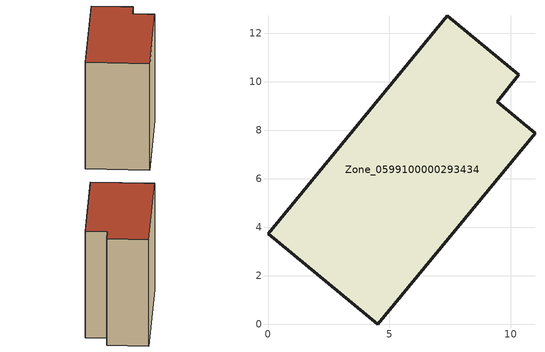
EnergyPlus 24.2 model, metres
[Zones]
Zone_0599100000293434
 floor ground (C_G): 0,3.73 7.39,12.71 10.35,10.27 9.45,9.16 11.01,7.87 4.53,0 z0
 wall outside (C_F): 4.53,0 11.01,7.87 9.45,9.16 10.35,10.27 7.39,12.71 0,3.73 4.53,0 z0:10.78
 roof outside (C_R): 7.39,12.71 0,3.73 4.53,0 11.01,7.87 9.45,9.16 10.35,10.27 z10.78
[BUILDING]
Pand.0599100000293434: North Axis=0; Terrain=City; Loads Convergence Tolerance Value=0.04; Temperature Convergence Tolerance Value=0.4; Solar Distribution=FullExterior; Maximum Number of Warmup Days=25; Minimum Number of Warmup Days=1
[Site:Location]
Rotterdam.The.Hague.AP_ZH_NLD Design_Conditions: Latitude=51.96; Longitude=4.45; Time Zone=1; Elevation=-4.5
[SITE:GROUNDTEMPERATURE:BUILDINGSURFACE]
18, 18, 18, 18, 18, 18, 18, 18, 18, 18, 18, 18
[MATERIAL] Thermal Absorptance=0.9; Solar Absorptance=0.7; Visible Absorptance=0.7
Name | Roughness | Thickness | Conductivity | Density | Specific Heat
G.TI.1946 | MediumSmooth | 0.15 | 1 | 540 | 1210
F.TI.1946 | Rough | 0.3 | 0.857143 | 1920 | 840
R.TI.1946 | MediumRough | 0.2 | 0.1 | 1500 | 1000
[CONSTRUCTION]
C_G: G.TI.1946
C_F: F.TI.1946
C_R: R.TI.1946
[ZONE]
Zone_0599100000293434: Type=1; Multiplier=1; Ceiling Height=Autocalculate; Volume=Autocalculate; Floor Area=autocalculate; Part of Total Floor Area=Yes
[ZONEINFILTRATION:DESIGNFLOWRATE]
Infil_Zone_0599100000293434: Zone or ZoneList or Space or SpaceList=Zone_0599100000293434; Schedule=AlwaysOn; Design Flow Rate Calculation Method=Flow/Area; Flow Rate per Floor Area=0.003; Constant Term Coefficient=1; Temperature Term Coefficient=0; Velocity Term Coefficient=0; Velocity Squared Term Coefficient=0
[HVACTEMPLATE:ZONE:IDEALLOADSAIRSYSTEM]
Zone_0599100000293434: Maximum Heating Supply Air Temperature=50; Minimum Cooling Supply Air Temperature=13; Maximum Heating Supply Air Humidity Ratio=0.0156; Minimum Cooling Supply Air Humidity Ratio=0.0077; Heating Limit=NoLimit; Cooling Limit=NoLimit; Dehumidification Control Type=ConstantSensibleHeatRatio; Cooling Sensible Heat Ratio=0.7; Dehumidification Setpoint=60; Humidification Control Type=None; Humidification Setpoint=30; Outdoor Air Method=None; Outdoor Air Flow Rate per Person=0.00944; Outdoor Air Flow Rate per Zone Floor Area=0; Outdoor Air Flow Rate per Zone=0; Demand Controlled Ventilation Type=None; Outdoor Air Economizer Type=NoEconomizer; Heat Recovery Type=None; Sensible Heat Recovery Effectiveness=0.7; Latent Heat Recovery Effectiveness=0.65
[ZONECONTROL:THERMOSTAT]
ThermostatControl_Zone_0599100000293434: Zone or ZoneList=Zone_0599100000293434; Control Type Schedule=DualSetpointControlType; Control 1=Thermostat_Zone_0599100000293434; Temperature Difference Between Cutout And Setpoint=0
[THERMOSTATSETPOINT:DUALSETPOINT]
Thermostat_Zone_0599100000293434: Heating Setpoint Temperature Schedule=HeatingSetpoint_Zone_0599100000293434; Cooling Setpoint Temperature Schedule=CoolingSetpoint_Zone_0599100000293434
[SCHEDULE:COMPACT]
HeatingSetpoint_Zone_0599100000293434: Through: 12/31, For: AllDays, Until: 24:00, 21
CoolingSetpoint_Zone_0599100000293434: Through: 12/31, For: AllDays, Until: 24:00, 24
DualSetpointControlType: Through: 12/31, For: AllDays, Until: 24:00, 4
AlwaysOn: Through: 12/31, For: AllDays, Until: 24:00, 1
